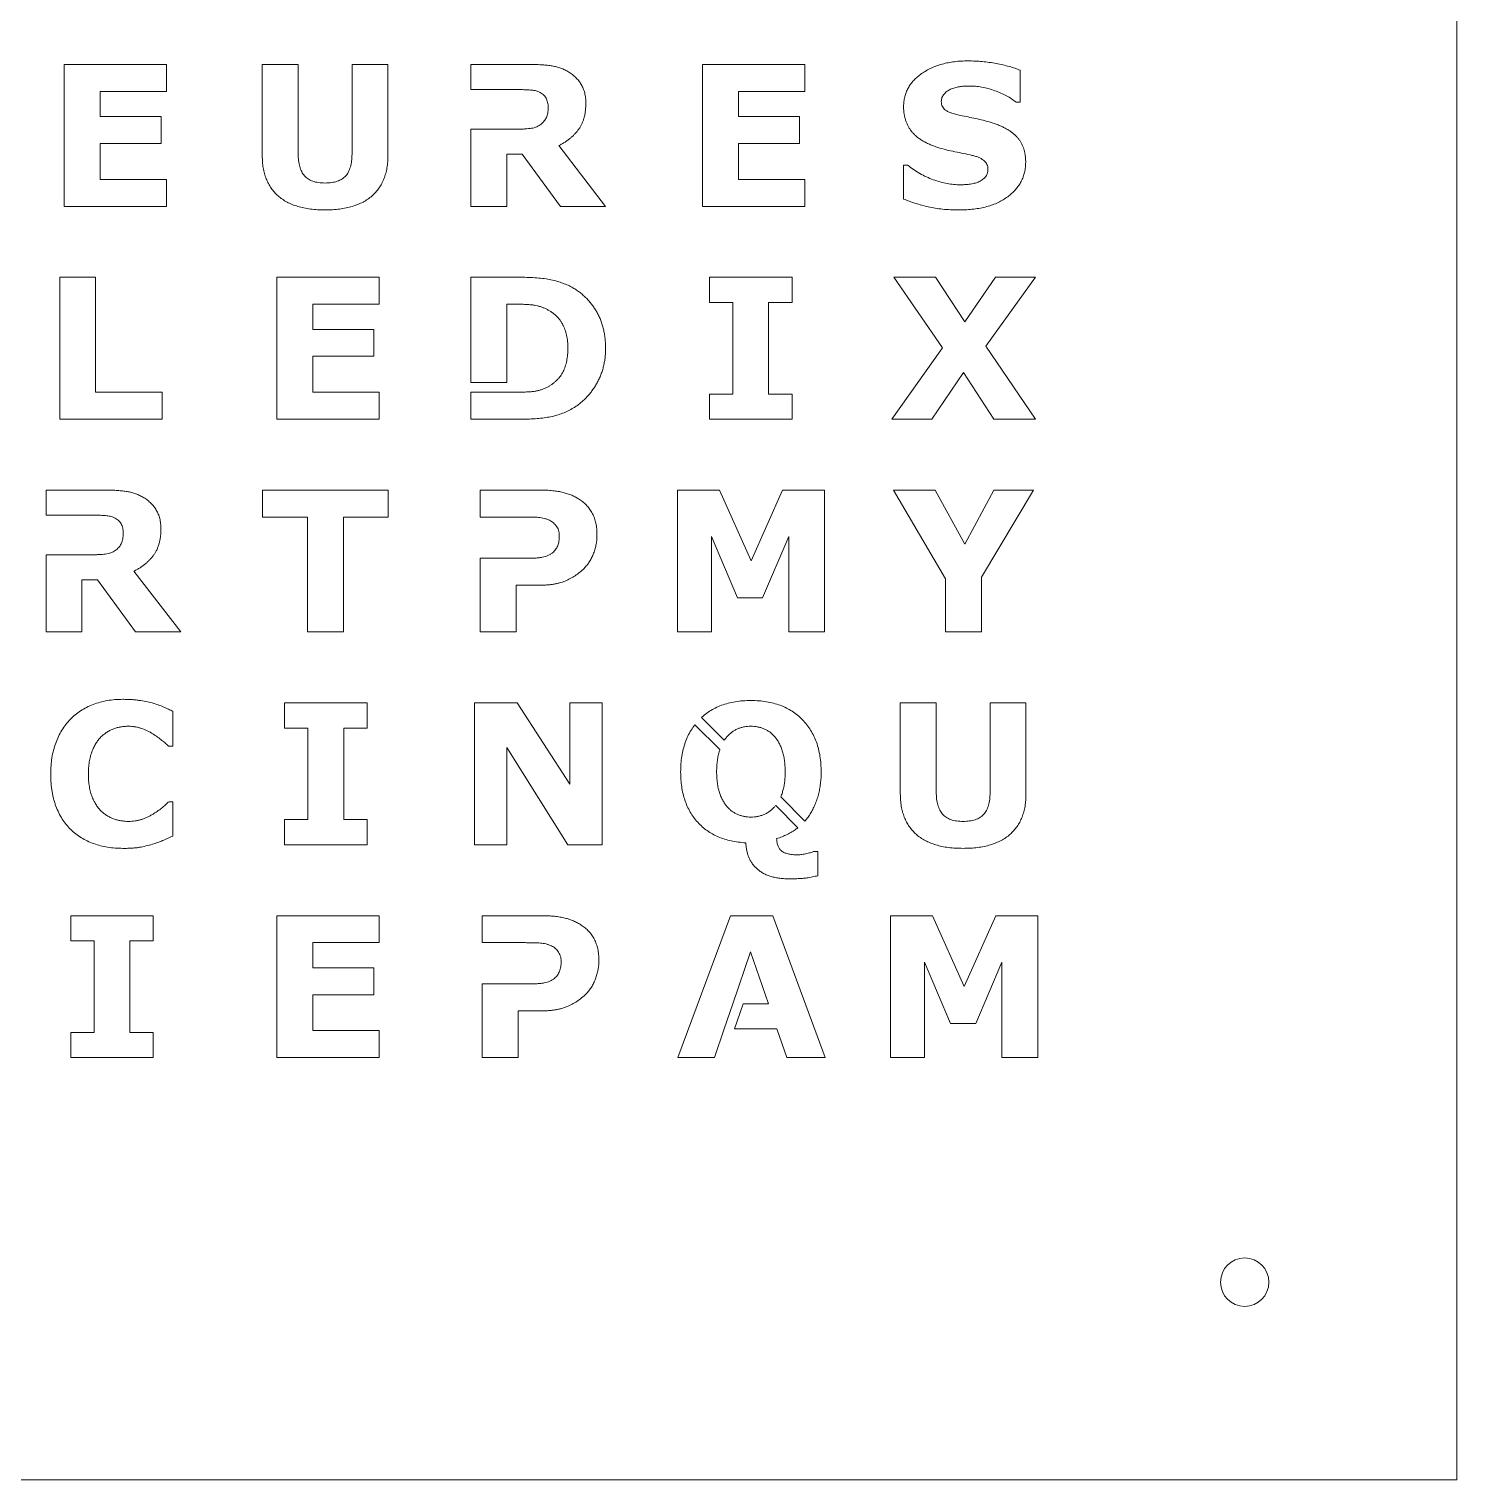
# Model space of a CAD drawing. Header units: millimetres. Extents: x -483 to 483, y -450 to 450.
# Drawn here: x 40.1 to 483, y -450 to 0 of the extents above; entities that cross this region are included whole.
import ezdxf

# ---------------------------------------------------------------- set-up
doc = ezdxf.new("R2010")
doc.units = ezdxf.units.MM

msp = doc.modelspace()

# ---------------------------------------------------------------- linework, layer by layer
at = {"color": 7, "linetype": 'Continuous', "lineweight": 15}
for p, q in [((483, -450), (483, 450)), ((50.96, -11), (82.71, -11)), ((50.96, -55), (50.96, -11)), ((82.71, -11), (82.71, -19.35)), ((112.41, -11), (123.55, -11)), ((112.41, -39.22), (112.41, -11)), ((123.55, -11), (123.55, -38.63)), ((140.25, -11), (151.39, -11)), ((140.25, -38.63), (140.25, -11)), ((151.39, -11), (151.39, -39.2)), ((177.14, -11), (195.77, -11)), ((177.14, -18.8), (177.14, -11)), ((248.96, -11), (280.71, -11)), ((248.96, -55), (248.96, -11)), ((280.71, -11), (280.71, -19.35)), ((347.54, -12.78), (347.54, -22.7)), ((62.1, -19.35), (62.1, -27.15)), ((82.71, -19.35), (62.1, -19.35)), ((192.21, -18.8), (177.14, -18.8)), ((260.1, -19.35), (260.1, -27.15)), ((280.71, -19.35), (260.1, -19.35)), ((347.54, -22.7), (346.3, -22.7)), ((62.1, -27.15), (81.04, -27.15)), ((81.04, -27.15), (81.04, -35.51)), ((177.14, -31.05), (191.61, -31.05)), ((177.14, -55), (177.14, -31.05)), ((260.1, -27.15), (279.04, -27.15)), ((279.04, -27.15), (279.04, -35.51)), ((62.1, -35.51), (62.1, -46.65)), ((81.04, -35.51), (62.1, -35.51)), ((260.1, -35.51), (260.1, -46.65)), ((279.04, -35.51), (260.1, -35.51)), ((188.28, -38.85), (188.28, -55)), ((193.06, -38.85), (188.28, -38.85)), ((204.87, -55), (193.06, -38.85)), ((204.43, -36.13), (218.91, -55)), ((311.34, -42.19), (312.59, -42.19)), ((311.34, -52.72), (311.34, -42.19)), ((62.1, -46.65), (82.71, -46.65)), ((82.71, -46.65), (82.71, -55)), ((260.1, -46.65), (280.71, -46.65)), ((280.71, -46.65), (280.71, -55)), ((82.71, -55), (50.96, -55)), ((188.28, -55), (177.14, -55)), ((218.91, -55), (204.87, -55)), ((280.71, -55), (248.96, -55)), ((49.57, -77), (60.71, -77)), ((49.57, -121), (49.57, -77)), ((60.71, -77), (60.71, -112.65)), ((116.96, -77), (148.71, -77)), ((116.96, -121), (116.96, -77)), ((148.71, -77), (148.71, -85.35)), ((177.14, -77), (193.17, -77)), ((177.14, -109.65), (177.14, -77)), ((251.11, -77), (276.73, -77)), ((251.11, -84.8), (251.11, -77)), ((276.73, -77), (276.73, -84.8)), ((308.28, -77), (321.21, -77)), ((323.41, -98.83), (308.28, -77)), ((321.21, -77), (330.34, -90.78)), ((330.34, -90.78), (339.87, -77)), ((352.28, -77), (336.85, -98.37)), ((339.87, -77), (352.28, -77)), ((128.1, -85.35), (128.1, -93.15)), ((148.71, -85.35), (128.1, -85.35)), ((188.28, -85.35), (188.28, -109.65)), ((191.21, -85.35), (188.28, -85.35)), ((258.35, -84.8), (251.11, -84.8)), ((258.35, -113.2), (258.35, -84.8)), ((269.49, -84.8), (269.49, -113.2)), ((276.73, -84.8), (269.49, -84.8)), ((128.1, -93.15), (147.04, -93.15)), ((147.04, -93.15), (147.04, -101.51)), ((307.72, -121), (323.41, -98.83)), ((336.85, -98.37), (352.28, -121)), ((128.1, -101.51), (128.1, -112.65)), ((147.04, -101.51), (128.1, -101.51)), ((329.88, -106.48), (320.1, -121)), ((339.31, -121), (329.88, -106.48)), ((188.28, -109.65), (177.14, -109.65)), ((60.71, -112.65), (81.32, -112.65)), ((81.32, -112.65), (81.32, -121)), ((128.1, -112.65), (148.71, -112.65)), ((148.71, -112.65), (148.71, -121)), ((177.14, -112.65), (191.21, -112.65)), ((177.14, -121), (177.14, -112.65)), ((251.11, -113.2), (258.35, -113.2)), ((251.11, -121), (251.11, -113.2)), ((269.49, -113.2), (276.73, -113.2)), ((276.73, -113.2), (276.73, -121)), ((81.32, -121), (49.57, -121)), ((148.71, -121), (116.96, -121)), ((192.72, -121), (177.14, -121)), ((276.73, -121), (251.11, -121)), ((320.1, -121), (307.72, -121)), ((352.28, -121), (339.31, -121)), ((45.33, -143), (63.96, -143)), ((45.33, -150.8), (45.33, -143)), ((112.51, -143), (151.49, -143)), ((112.51, -151.35), (112.51, -143)), ((151.49, -143), (151.49, -151.35)), ((180.04, -143), (198.65, -143)), ((180.04, -151.35), (180.04, -143)), ((241.18, -143), (254.23, -143)), ((241.18, -187), (241.18, -143)), ((254.23, -143), (264.04, -164.91)), ((264.04, -164.91), (273.83, -143)), ((273.83, -143), (286.85, -143)), ((286.85, -143), (286.85, -187)), ((308.22, -143), (321.14, -143)), ((324.37, -170.51), (308.22, -143)), ((321.14, -143), (330.3, -159.75)), ((330.3, -159.75), (339.32, -143)), ((351.66, -143), (335.51, -169.98)), ((339.32, -143), (351.66, -143)), ((60.4, -150.8), (45.33, -150.8)), ((126.43, -151.35), (112.51, -151.35)), ((126.43, -187), (126.43, -151.35)), ((137.57, -151.35), (137.57, -187)), ((151.49, -151.35), (137.57, -151.35)), ((193.14, -151.35), (180.04, -151.35)), ((251.76, -157.44), (251.76, -187)), ((259.86, -176.42), (251.76, -157.44)), ((275.71, -157.44), (267.62, -176.42)), ((275.71, -187), (275.71, -157.44)), ((45.33, -163.05), (59.8, -163.05)), ((45.33, -187), (45.33, -163.05)), ((180.04, -164.16), (194.46, -164.16)), ((180.04, -187), (180.04, -164.16)), ((56.47, -170.85), (56.47, -187)), ((61.26, -170.85), (56.47, -170.85)), ((73.07, -187), (61.26, -170.85)), ((72.62, -168.13), (87.1, -187)), ((324.37, -187), (324.37, -170.51)), ((335.51, -169.98), (335.51, -187)), ((191.17, -172.52), (191.17, -187)), ((198.27, -172.52), (191.17, -172.52)), ((267.62, -176.42), (259.86, -176.42)), ((56.47, -187), (45.33, -187)), ((87.1, -187), (73.07, -187)), ((137.57, -187), (126.43, -187)), ((191.17, -187), (180.04, -187)), ((251.76, -187), (241.18, -187)), ((286.85, -187), (275.71, -187)), ((335.51, -187), (324.37, -187)), ((119.3, -209), (144.92, -209)), ((119.3, -216.8), (119.3, -209)), ((144.92, -209), (144.92, -216.8)), ((178.25, -209), (191.49, -209)), ((178.25, -253), (178.25, -209)), ((191.49, -209), (207.77, -234.2)), ((207.77, -209), (217.8, -209)), ((207.77, -234.2), (207.77, -209)), ((217.8, -209), (217.8, -253)), ((310.33, -209), (321.47, -209)), ((310.33, -237.22), (310.33, -209)), ((321.47, -209), (321.47, -236.63)), ((338.18, -209), (349.31, -209)), ((338.18, -236.63), (338.18, -209)), ((349.31, -209), (349.31, -237.2)), ((84.66, -211.58), (84.66, -222.37)), ((246.63, -215.75), (254.37, -223.49)), ((255.72, -220.6), (248.66, -213.54)), ((126.54, -216.8), (119.3, -216.8)), ((126.54, -245.2), (126.54, -216.8)), ((137.68, -216.8), (137.68, -245.2)), ((144.92, -216.8), (137.68, -216.8)), ((84.66, -222.37), (83.36, -222.37)), ((188.28, -222.8), (188.28, -253)), ((207.23, -253), (188.28, -222.8)), ((280.75, -245.63), (273.25, -238.13)), ((83.48, -239.63), (84.66, -239.63)), ((84.66, -239.63), (84.66, -250.28)), ((271.67, -240.79), (278.58, -247.7)), ((119.3, -245.2), (126.54, -245.2)), ((119.3, -253), (119.3, -245.2)), ((137.68, -245.2), (144.92, -245.2)), ((144.92, -245.2), (144.92, -253)), ((144.92, -253), (119.3, -253)), ((188.28, -253), (178.25, -253)), ((217.8, -253), (207.23, -253)), ((283.61, -255.04), (284.71, -255.04)), ((284.71, -255.04), (284.71, -262.6)), ((52.98, -275), (78.6, -275)), ((52.98, -282.8), (52.98, -275)), ((78.6, -275), (78.6, -282.8)), ((116.96, -275), (148.71, -275)), ((116.96, -319), (116.96, -275)), ((148.71, -275), (148.71, -283.35)), ((180.61, -275), (199.23, -275)), ((180.61, -283.35), (180.61, -275)), ((241.36, -319), (257.65, -275)), ((257.65, -275), (270.74, -275)), ((270.74, -275), (287.03, -319)), ((307.27, -275), (320.31, -275)), ((307.27, -319), (307.27, -275)), ((320.31, -275), (330.13, -296.91)), ((330.13, -296.91), (339.92, -275)), ((339.92, -275), (352.94, -275)), ((352.94, -275), (352.94, -319)), ((60.22, -282.8), (52.98, -282.8)), ((60.22, -311.2), (60.22, -282.8)), ((71.36, -282.8), (71.36, -311.2)), ((78.6, -282.8), (71.36, -282.8)), ((128.1, -283.35), (128.1, -291.15)), ((148.71, -283.35), (128.1, -283.35)), ((193.72, -283.35), (180.61, -283.35)), ((263.9, -286.23), (258.36, -302.29)), ((269.43, -302.29), (263.9, -286.23)), ((128.1, -291.15), (147.04, -291.15)), ((147.04, -291.15), (147.04, -299.51)), ((317.85, -289.44), (317.85, -319)), ((325.94, -308.42), (317.85, -289.44)), ((341.8, -289.44), (333.71, -308.42)), ((341.8, -319), (341.8, -289.44)), ((180.61, -296.16), (195.03, -296.16)), ((180.61, -319), (180.61, -296.16)), ((128.1, -299.51), (128.1, -310.65)), ((147.04, -299.51), (128.1, -299.51)), ((191.75, -304.52), (191.75, -319)), ((198.84, -304.52), (191.75, -304.52)), ((258.36, -302.29), (255.72, -310.09)), ((258.89, -310.09), (261.53, -302.29)), ((261.53, -302.29), (269.43, -302.29)), ((255.72, -310.09), (252.64, -319)), ((272.07, -310.09), (258.89, -310.09)), ((275.15, -319), (272.07, -310.09)), ((333.71, -308.42), (325.94, -308.42)), ((52.98, -311.2), (60.22, -311.2)), ((52.98, -319), (52.98, -311.2)), ((71.36, -311.2), (78.6, -311.2)), ((78.6, -311.2), (78.6, -319)), ((128.1, -310.65), (148.71, -310.65)), ((148.71, -310.65), (148.71, -319)), ((78.6, -319), (52.98, -319)), ((148.71, -319), (116.96, -319)), ((191.75, -319), (180.61, -319)), ((252.64, -319), (241.36, -319)), ((287.03, -319), (275.15, -319)), ((317.85, -319), (307.27, -319)), ((352.94, -319), (341.8, -319)), ((-483, -450), (483, -450))]:
    msp.add_line(p, q, dxfattribs=at)
msp.add_circle((417.15, -388.65), 7.5, dxfattribs=at)
for points, knots in [([(195.77, -11), (196.38, -11), (197.57, -11.01), (199.28, -11.1), (200.85, -11.24), (202.32, -11.42), (203.7, -11.71), (205.01, -12.12), (206.29, -12.67), (207.09, -13.13), (207.49, -13.36)], [0, 0, 0, 0, 0.1522193, 0.2931192, 0.4235738, 0.5437945, 0.6582721, 0.7711264, 0.8852884, 1, 1, 1, 1]), ([(207.49, -13.36), (207.88, -13.61), (208.65, -14.12), (209.68, -15.04), (210.6, -16.05), (211.38, -17.18), (212.01, -18.45), (212.47, -19.86), (212.74, -21.42), (212.77, -22.51), (212.78, -23.08)], [0, 0, 0, 0, 0.120068, 0.237861, 0.354535, 0.471903, 0.592473, 0.718465, 0.853774, 1, 1, 1, 1]), ([(311.34, -23.99), (311.36, -23.48), (311.39, -22.48), (311.66, -21.02), (312.11, -19.63), (312.72, -18.31), (313.52, -17.07), (314.48, -15.89), (315.64, -14.81), (316.95, -13.8), (318.39, -12.88), (319.95, -12.07), (321.61, -11.4), (323.36, -10.84), (325.22, -10.42), (327.17, -10.1), (329.23, -9.92), (330.63, -9.9), (331.35, -9.89)], [0, 0, 0, 0, 0.0559369, 0.1100829, 0.1630653, 0.2158889, 0.2697104, 0.325035, 0.3828176, 0.4437768, 0.5068987, 0.5708405, 0.6363835, 0.7036995, 0.7731363, 0.8455363, 0.9211459, 1, 1, 1, 1]), ([(331.35, -9.89), (332.08, -9.9), (333.55, -9.92), (335.74, -10.08), (337.92, -10.32), (340.06, -10.7), (342.13, -11.12), (344.07, -11.61), (345.87, -12.15), (347, -12.57), (347.54, -12.78)], [0, 0, 0, 0, 0.133176, 0.266126, 0.398568, 0.530934, 0.659943, 0.780938, 0.894299, 1, 1, 1, 1]), ([(331.57, -17.68), (331.08, -17.69), (330.12, -17.71), (328.68, -17.88), (327.25, -18.16), (326.36, -18.52), (325.91, -18.7)], [0, 0, 0, 0, 0.249781, 0.501028, 0.750251, 1, 1, 1, 1]), ([(346.3, -22.7), (345.83, -22.34), (344.86, -21.63), (343.26, -20.7), (341.51, -19.85), (339.63, -19.1), (337.67, -18.46), (335.65, -18.01), (333.61, -17.73), (332.25, -17.7), (331.57, -17.68)], [0, 0, 0, 0, 0.111533, 0.227614, 0.350565, 0.479619, 0.611248, 0.741436, 0.870674, 1, 1, 1, 1]), ([(198.2, -19.5), (198.01, -19.43), (197.63, -19.27), (197, -19.1), (196.33, -18.98), (195.34, -18.88), (193.96, -18.81), (192.82, -18.8), (192.21, -18.8)], [0, 0, 0, 0, 0.101056, 0.206675, 0.318736, 0.436854, 0.699277, 1, 1, 1, 1]), ([(201.09, -24.36), (201.08, -24.08), (201.06, -23.55), (200.94, -22.78), (200.74, -22.07), (200.45, -21.42), (200.06, -20.83), (199.55, -20.31), (198.93, -19.85), (198.45, -19.62), (198.2, -19.5)], [0, 0, 0, 0, 0.137336, 0.265973, 0.386143, 0.503113, 0.617626, 0.736057, 0.863105, 1, 1, 1, 1]), ([(325.91, -18.7), (325.72, -18.79), (325.34, -18.97), (324.81, -19.31), (324.31, -19.71), (323.87, -20.18), (323.5, -20.69), (323.23, -21.25), (323.07, -21.85), (323.05, -22.26), (323.04, -22.47)], [0, 0, 0, 0, 0.1256157, 0.2511475, 0.3767991, 0.5055816, 0.6311494, 0.7544463, 0.8747318, 1, 1, 1, 1]), ([(323.04, -22.47), (323.05, -22.75), (323.08, -23.29), (323.35, -24.04), (323.78, -24.69), (324.29, -25.13), (324.78, -25.44), (325.24, -25.66), (325.77, -25.87), (326.38, -26.09), (327.05, -26.31), (327.8, -26.52), (328.63, -26.72), (329.21, -26.84), (329.51, -26.91)], [0, 0, 0, 0, 0.097818, 0.186921, 0.276025, 0.367931, 0.419388, 0.478308, 0.54512, 0.619496, 0.702507, 0.792994, 0.892054, 1, 1, 1, 1]), ([(198.91, -29.52), (199.09, -29.36), (199.44, -29.05), (199.9, -28.54), (200.27, -28), (200.58, -27.43), (200.81, -26.79), (200.97, -26.06), (201.06, -25.24), (201.08, -24.66), (201.09, -24.36)], [0, 0, 0, 0, 0.123765, 0.240191, 0.352963, 0.461279, 0.575693, 0.701499, 0.842951, 1, 1, 1, 1]), ([(212.78, -23.08), (212.78, -23.48), (212.76, -24.25), (212.65, -25.39), (212.49, -26.47), (212.26, -27.49), (211.95, -28.46), (211.58, -29.38), (211.13, -30.23), (210.63, -31.03), (210.04, -31.78), (209.42, -32.51), (208.73, -33.19), (207.98, -33.85), (207.18, -34.48), (206.32, -35.07), (205.4, -35.63), (204.75, -35.96), (204.43, -36.13)], [0, 0, 0, 0, 0.07242, 0.141403, 0.207687, 0.271134, 0.332631, 0.392584, 0.450959, 0.507978, 0.565259, 0.623317, 0.68235, 0.742247, 0.803976, 0.867437, 0.932863, 1, 1, 1, 1]), ([(321.98, -36.72), (321.52, -36.57), (320.63, -36.27), (319.36, -35.76), (318.19, -35.2), (317.11, -34.6), (316.14, -33.95), (315.27, -33.27), (314.49, -32.55), (313.81, -31.79), (313.23, -30.97), (312.72, -30.12), (312.29, -29.21), (311.95, -28.26), (311.67, -27.26), (311.49, -26.21), (311.36, -25.12), (311.35, -24.37), (311.34, -23.99)], [0, 0, 0, 0, 0.08044, 0.156585, 0.228391, 0.296587, 0.361095, 0.422419, 0.481265, 0.537444, 0.592869, 0.647934, 0.703088, 0.759686, 0.816812, 0.875805, 0.936626, 1, 1, 1, 1]), ([(329.51, -26.91), (330.32, -27.07), (331.9, -27.4), (334.28, -27.89), (336.7, -28.44), (338.31, -28.95), (339.16, -29.21)], [0, 0, 0, 0, 0.248937, 0.488249, 0.733568, 1, 1, 1, 1]), ([(191.61, -31.05), (192.02, -31.05), (192.82, -31.04), (193.96, -30.99), (195, -30.91), (195.94, -30.8), (196.79, -30.62), (197.58, -30.35), (198.28, -29.98), (198.7, -29.67), (198.91, -29.52)], [0, 0, 0, 0, 0.1635751, 0.3147085, 0.4500653, 0.5734918, 0.6870077, 0.7948015, 0.8981467, 1, 1, 1, 1]), ([(339.16, -29.21), (339.57, -29.35), (340.39, -29.63), (341.55, -30.11), (342.63, -30.63), (343.63, -31.17), (344.54, -31.76), (345.37, -32.39), (346.11, -33.06), (346.77, -33.77), (347.35, -34.52), (347.85, -35.33), (348.27, -36.19), (348.63, -37.1), (348.88, -38.07), (349.07, -39.1), (349.2, -40.17), (349.21, -40.91), (349.22, -41.28)], [0, 0, 0, 0, 0.077337, 0.151283, 0.220926, 0.287867, 0.351302, 0.412155, 0.470706, 0.527061, 0.582404, 0.637654, 0.694047, 0.750931, 0.809631, 0.870407, 0.934113, 1, 1, 1, 1]), ([(131.88, -56.11), (131.1, -56.1), (129.6, -56.07), (127.41, -55.87), (125.36, -55.54), (123.46, -55.06), (121.71, -54.45), (120.09, -53.7), (118.63, -52.81), (117.32, -51.78), (116.15, -50.63), (115.14, -49.35), (114.3, -47.95), (113.61, -46.43), (113.07, -44.79), (112.67, -43.04), (112.45, -41.17), (112.42, -39.88), (112.41, -39.22)], [0, 0, 0, 0, 0.079331, 0.153908, 0.224099, 0.290335, 0.353409, 0.413504, 0.471403, 0.52769, 0.583133, 0.638123, 0.693484, 0.749756, 0.808047, 0.868703, 0.932487, 1, 1, 1, 1]), ([(123.55, -38.63), (123.55, -39), (123.57, -39.72), (123.65, -40.77), (123.81, -41.74), (124.01, -42.64), (124.29, -43.47), (124.63, -44.22), (125.02, -44.91), (125.49, -45.51), (126.02, -46.05), (126.64, -46.5), (127.32, -46.9), (128.09, -47.21), (128.93, -47.47), (129.85, -47.64), (130.84, -47.74), (131.53, -47.75), (131.88, -47.76)], [0, 0, 0, 0, 0.078088, 0.151514, 0.220684, 0.284579, 0.345705, 0.403285, 0.458194, 0.511248, 0.56385, 0.617023, 0.671932, 0.729344, 0.790494, 0.855671, 0.925568, 1, 1, 1, 1]), ([(131.88, -47.76), (132.23, -47.75), (132.91, -47.74), (133.89, -47.63), (134.8, -47.47), (135.64, -47.24), (136.4, -46.93), (137.1, -46.56), (137.71, -46.11), (138.26, -45.6), (138.73, -45.01), (139.14, -44.33), (139.49, -43.58), (139.77, -42.74), (139.99, -41.83), (140.15, -40.84), (140.23, -39.76), (140.25, -39.02), (140.25, -38.63)], [0, 0, 0, 0, 0.073561, 0.142003, 0.206241, 0.266835, 0.323814, 0.378466, 0.43109, 0.482676, 0.534963, 0.589776, 0.647406, 0.708316, 0.774042, 0.844168, 0.919151, 1, 1, 1, 1]), ([(151.39, -39.2), (151.38, -39.86), (151.35, -41.15), (151.12, -43.03), (150.73, -44.78), (150.19, -46.42), (149.49, -47.94), (148.65, -49.35), (147.63, -50.63), (146.47, -51.78), (145.15, -52.81), (143.68, -53.7), (142.07, -54.44), (140.32, -55.07), (138.41, -55.54), (136.36, -55.87), (134.17, -56.07), (132.66, -56.1), (131.88, -56.11)], [0, 0, 0, 0, 0.067398, 0.131366, 0.192206, 0.250398, 0.306965, 0.362232, 0.417311, 0.47266, 0.52885, 0.586903, 0.646896, 0.709583, 0.775992, 0.846355, 0.920804, 1, 1, 1, 1]), ([(332.61, -39.18), (331.74, -38.98), (329.97, -38.58), (327.26, -38.08), (324.56, -37.51), (322.83, -36.98), (321.98, -36.72)], [0, 0, 0, 0, 0.244025, 0.500664, 0.7561, 1, 1, 1, 1]), ([(337.52, -43.35), (337.5, -43.11), (337.48, -42.64), (337.22, -41.96), (336.82, -41.34), (336.26, -40.78), (335.56, -40.28), (334.7, -39.84), (333.71, -39.46), (332.99, -39.28), (332.61, -39.18)], [0, 0, 0, 0, 0.103197, 0.202916, 0.307018, 0.419364, 0.542977, 0.678385, 0.831251, 1, 1, 1, 1]), ([(312.59, -42.19), (313.2, -42.67), (314.39, -43.61), (316.34, -44.83), (318.39, -45.89), (320.52, -46.76), (322.68, -47.45), (324.82, -47.93), (326.92, -48.26), (328.31, -48.3), (328.99, -48.32)], [0, 0, 0, 0, 0.128828, 0.256899, 0.38588, 0.515645, 0.643731, 0.766367, 0.885201, 1, 1, 1, 1]), ([(349.22, -41.28), (349.2, -41.82), (349.17, -42.88), (348.9, -44.42), (348.46, -45.88), (347.86, -47.28), (347.07, -48.59), (346.1, -49.81), (344.97, -50.97), (343.66, -52.03), (342.22, -53), (340.64, -53.83), (338.93, -54.54), (337.11, -55.12), (335.15, -55.56), (333.07, -55.88), (330.88, -56.09), (329.37, -56.1), (328.6, -56.11)], [0, 0, 0, 0, 0.05671, 0.111359, 0.164718, 0.217491, 0.271035, 0.325533, 0.382027, 0.441403, 0.502527, 0.56524, 0.629872, 0.697052, 0.767371, 0.841096, 0.918552, 1, 1, 1, 1]), ([(334.51, -47.46), (334.72, -47.36), (335.13, -47.17), (335.7, -46.81), (336.22, -46.42), (336.68, -46), (337.07, -45.48), (337.34, -44.86), (337.49, -44.14), (337.51, -43.62), (337.52, -43.35)], [0, 0, 0, 0, 0.128093, 0.251731, 0.367576, 0.48127, 0.59616, 0.716528, 0.850118, 1, 1, 1, 1]), ([(328.99, -48.32), (329.18, -48.32), (329.58, -48.32), (330.23, -48.26), (330.95, -48.22), (331.73, -48.13), (332.52, -48.03), (333.25, -47.86), (333.92, -47.7), (334.32, -47.54), (334.51, -47.46)], [0, 0, 0, 0, 0.1008, 0.215806, 0.344841, 0.489877, 0.635484, 0.770207, 0.890565, 1, 1, 1, 1]), ([(328.6, -56.11), (327.71, -56.1), (325.99, -56.08), (323.5, -55.89), (321.18, -55.61), (319.03, -55.18), (317, -54.66), (315.05, -54.09), (313.17, -53.44), (311.95, -52.96), (311.34, -52.72)], [0, 0, 0, 0, 0.150402, 0.291315, 0.423086, 0.545763, 0.662916, 0.777664, 0.889858, 1, 1, 1, 1]), ([(193.17, -77), (194.04, -77.01), (195.72, -77.02), (198.14, -77.2), (200.38, -77.47), (202.44, -77.88), (204.34, -78.36), (206.07, -78.96), (207.66, -79.62), (208.62, -80.18), (209.08, -80.45)], [0, 0, 0, 0, 0.158399, 0.305532, 0.442248, 0.569175, 0.687613, 0.798128, 0.90217, 1, 1, 1, 1]), ([(209.08, -80.45), (209.46, -80.69), (210.2, -81.16), (211.26, -81.94), (212.24, -82.81), (213.18, -83.71), (214.05, -84.68), (214.86, -85.71), (215.61, -86.8), (216.29, -87.94), (216.92, -89.15), (217.44, -90.41), (217.9, -91.72), (218.27, -93.09), (218.56, -94.5), (218.76, -95.97), (218.88, -97.49), (218.9, -98.52), (218.91, -99.04)], [0, 0, 0, 0, 0.0602527, 0.1198128, 0.178889, 0.2378224, 0.2968299, 0.3561696, 0.4160952, 0.4768533, 0.5381481, 0.6002783, 0.6629809, 0.7272729, 0.79257, 0.8595418, 0.9288802, 1, 1, 1, 1]), ([(200.47, -86.82), (200.17, -86.68), (199.58, -86.41), (198.67, -86.09), (197.75, -85.84), (196.78, -85.65), (195.7, -85.51), (194.41, -85.42), (192.89, -85.36), (191.79, -85.36), (191.21, -85.35)], [0, 0, 0, 0, 0.103371, 0.204888, 0.305955, 0.405334, 0.517582, 0.65315, 0.814219, 1, 1, 1, 1]), ([(207.21, -98.97), (207.21, -98.62), (207.2, -97.93), (207.12, -96.91), (207, -95.93), (206.82, -94.98), (206.59, -94.08), (206.31, -93.22), (205.99, -92.39), (205.6, -91.61), (205.17, -90.86), (204.67, -90.16), (204.12, -89.49), (203.51, -88.87), (202.83, -88.29), (202.1, -87.75), (201.31, -87.25), (200.75, -86.96), (200.47, -86.82)], [0, 0, 0, 0, 0.072003, 0.141239, 0.207834, 0.272639, 0.336034, 0.397421, 0.457024, 0.516132, 0.574825, 0.632782, 0.691026, 0.750274, 0.81011, 0.87171, 0.935064, 1, 1, 1, 1]), ([(201.07, -110.95), (201.33, -110.8), (201.83, -110.5), (202.55, -110), (203.21, -109.47), (203.83, -108.9), (204.38, -108.29), (204.89, -107.65), (205.33, -106.96), (205.88, -106), (206.43, -104.67), (206.88, -102.92), (207.16, -101), (207.19, -99.67), (207.21, -98.97)], [0, 0, 0, 0, 0.062936, 0.124119, 0.183824, 0.242347, 0.300456, 0.358058, 0.415153, 0.472755, 0.591657, 0.717825, 0.853421, 1, 1, 1, 1]), ([(218.91, -99.04), (218.9, -99.55), (218.88, -100.55), (218.75, -102.03), (218.52, -103.47), (218.22, -104.87), (217.82, -106.22), (217.34, -107.55), (216.76, -108.82), (216.1, -110.06), (215.38, -111.23), (214.6, -112.34), (213.78, -113.39), (212.91, -114.36), (211.99, -115.25), (211.04, -116.09), (210.02, -116.84), (209.31, -117.29), (208.96, -117.51)], [0, 0, 0, 0, 0.069098, 0.136842, 0.203147, 0.268162, 0.332722, 0.396514, 0.460478, 0.52441, 0.587863, 0.649423, 0.709931, 0.769237, 0.827623, 0.885317, 0.942638, 1, 1, 1, 1]), ([(191.21, -112.65), (191.54, -112.64), (192.19, -112.64), (193.12, -112.62), (193.98, -112.6), (194.78, -112.55), (195.5, -112.52), (196.16, -112.44), (196.74, -112.38), (197.44, -112.26), (198.25, -112.08), (199.21, -111.78), (200.15, -111.4), (200.76, -111.1), (201.07, -110.95)], [0, 0, 0, 0, 0.0989, 0.190934, 0.27611, 0.355344, 0.426851, 0.491715, 0.550596, 0.602058, 0.699906, 0.798097, 0.898065, 1, 1, 1, 1]), ([(208.96, -117.51), (208.42, -117.82), (207.32, -118.45), (205.57, -119.19), (203.75, -119.81), (201.83, -120.27), (199.79, -120.59), (197.59, -120.84), (195.22, -120.97), (193.57, -120.99), (192.72, -121)], [0, 0, 0, 0, 0.112037, 0.224646, 0.338164, 0.45421, 0.575811, 0.706961, 0.848413, 1, 1, 1, 1]), ([(63.96, -143), (64.58, -143), (65.76, -143.01), (67.47, -143.1), (69.05, -143.24), (70.51, -143.42), (71.89, -143.71), (73.21, -144.12), (74.48, -144.67), (75.28, -145.13), (75.69, -145.36)], [0, 0, 0, 0, 0.152219, 0.293119, 0.423574, 0.543794, 0.658272, 0.771126, 0.885288, 1, 1, 1, 1]), ([(198.65, -143), (199.32, -143.01), (200.61, -143.02), (202.46, -143.16), (204.15, -143.38), (205.68, -143.69), (207.09, -144.11), (208.41, -144.59), (209.64, -145.19), (210.41, -145.65), (210.79, -145.88)], [0, 0, 0, 0, 0.158883, 0.305077, 0.439673, 0.561857, 0.676528, 0.787273, 0.894917, 1, 1, 1, 1]), ([(75.69, -145.36), (76.08, -145.61), (76.85, -146.12), (77.88, -147.04), (78.79, -148.05), (79.58, -149.18), (80.21, -150.45), (80.66, -151.86), (80.93, -153.42), (80.96, -154.51), (80.98, -155.08)], [0, 0, 0, 0, 0.120068, 0.237861, 0.354535, 0.471903, 0.592473, 0.718465, 0.853774, 1, 1, 1, 1]), ([(210.79, -145.88), (211.21, -146.18), (212.05, -146.76), (213.14, -147.83), (214.1, -149), (214.87, -150.31), (215.49, -151.75), (215.93, -153.32), (216.19, -155.03), (216.22, -156.21), (216.24, -156.82)], [0, 0, 0, 0, 0.121199, 0.239652, 0.356835, 0.475007, 0.595791, 0.722519, 0.856853, 1, 1, 1, 1]), ([(66.4, -151.5), (66.21, -151.43), (65.82, -151.27), (65.2, -151.1), (64.53, -150.98), (63.53, -150.88), (62.15, -150.81), (61.01, -150.8), (60.4, -150.8)], [0, 0, 0, 0, 0.1010558, 0.2066748, 0.3187362, 0.4368544, 0.6992771, 1, 1, 1, 1]), ([(69.28, -156.36), (69.27, -156.08), (69.26, -155.55), (69.13, -154.78), (68.93, -154.07), (68.65, -153.42), (68.26, -152.83), (67.75, -152.31), (67.13, -151.85), (66.65, -151.62), (66.4, -151.5)], [0, 0, 0, 0, 0.137336, 0.265973, 0.386143, 0.503113, 0.617626, 0.736057, 0.863105, 1, 1, 1, 1]), ([(201.17, -152.19), (200.88, -152.08), (200.3, -151.87), (199.42, -151.65), (198.55, -151.49), (197.66, -151.43), (196.71, -151.4), (195.65, -151.37), (194.44, -151.36), (193.59, -151.36), (193.14, -151.35)], [0, 0, 0, 0, 0.115436, 0.227077, 0.335843, 0.442164, 0.555713, 0.686349, 0.834076, 1, 1, 1, 1]), ([(204.54, -157.12), (204.53, -156.83), (204.51, -156.26), (204.32, -155.44), (203.99, -154.68), (203.54, -154), (203.02, -153.41), (202.45, -152.9), (201.84, -152.48), (201.4, -152.28), (201.17, -152.19)], [0, 0, 0, 0, 0.137481, 0.269881, 0.39702, 0.525981, 0.651384, 0.770858, 0.886492, 1, 1, 1, 1]), ([(67.11, -161.52), (67.29, -161.36), (67.64, -161.05), (68.1, -160.54), (68.47, -160), (68.78, -159.43), (69, -158.79), (69.17, -158.06), (69.26, -157.24), (69.27, -156.66), (69.28, -156.36)], [0, 0, 0, 0, 0.123765, 0.240191, 0.352963, 0.461279, 0.575693, 0.701499, 0.842951, 1, 1, 1, 1]), ([(80.98, -155.08), (80.97, -155.48), (80.96, -156.25), (80.85, -157.39), (80.69, -158.47), (80.45, -159.49), (80.15, -160.46), (79.78, -161.38), (79.33, -162.23), (78.82, -163.03), (78.24, -163.78), (77.62, -164.51), (76.92, -165.19), (76.18, -165.85), (75.38, -166.48), (74.52, -167.07), (73.59, -167.63), (72.95, -167.96), (72.62, -168.13)], [0, 0, 0, 0, 0.07242, 0.141403, 0.207687, 0.271134, 0.332631, 0.392584, 0.450959, 0.507978, 0.565259, 0.623317, 0.68235, 0.742247, 0.803976, 0.867437, 0.932863, 1, 1, 1, 1]), ([(202.45, -162.44), (202.63, -162.28), (202.97, -161.97), (203.41, -161.44), (203.78, -160.87), (204.06, -160.24), (204.28, -159.56), (204.44, -158.81), (204.52, -157.99), (204.53, -157.42), (204.54, -157.12)], [0, 0, 0, 0, 0.119617, 0.234465, 0.349502, 0.462681, 0.583127, 0.71089, 0.849895, 1, 1, 1, 1]), ([(216.24, -156.82), (216.23, -157.31), (216.21, -158.28), (215.99, -159.73), (215.68, -161.17), (215.21, -162.57), (214.65, -163.91), (213.96, -165.16), (213.17, -166.29), (212.55, -166.96), (212.24, -167.29)], [0, 0, 0, 0, 0.127389, 0.254354, 0.382465, 0.511599, 0.639231, 0.76131, 0.881968, 1, 1, 1, 1]), ([(59.8, -163.05), (60.22, -163.05), (61.02, -163.04), (62.16, -162.99), (63.19, -162.91), (64.13, -162.8), (64.99, -162.62), (65.77, -162.35), (66.48, -161.98), (66.9, -161.67), (67.11, -161.52)], [0, 0, 0, 0, 0.163575, 0.314709, 0.450065, 0.573492, 0.687008, 0.794802, 0.898147, 1, 1, 1, 1]), ([(194.46, -164.16), (194.92, -164.16), (195.81, -164.16), (197.09, -164.09), (198.23, -163.99), (199.25, -163.84), (200.18, -163.63), (201.01, -163.32), (201.78, -162.95), (202.23, -162.61), (202.45, -162.44)], [0, 0, 0, 0, 0.168048, 0.320657, 0.457954, 0.580316, 0.692968, 0.798634, 0.900388, 1, 1, 1, 1]), ([(212.24, -167.29), (211.79, -167.7), (210.91, -168.52), (209.47, -169.58), (207.95, -170.49), (206.61, -171.1), (205.5, -171.53), (204.61, -171.78), (203.68, -172.02), (202.69, -172.19), (201.66, -172.35), (200.57, -172.43), (199.43, -172.52), (198.66, -172.52), (198.27, -172.52)], [0, 0, 0, 0, 0.118492, 0.234863, 0.349044, 0.463472, 0.521616, 0.58191, 0.644492, 0.709672, 0.777842, 0.849003, 0.922866, 1, 1, 1, 1]), ([(52.88, -214.07), (53.37, -213.6), (54.36, -212.64), (56.07, -211.41), (57.93, -210.34), (59.96, -209.46), (62.12, -208.76), (64.38, -208.25), (66.75, -207.95), (68.36, -207.91), (69.18, -207.89)], [0, 0, 0, 0, 0.11491, 0.231102, 0.350427, 0.474071, 0.600896, 0.730501, 0.86279, 1, 1, 1, 1]), ([(69.18, -207.89), (69.63, -207.89), (70.5, -207.89), (71.79, -207.96), (73, -208.05), (74.5, -208.24), (76.26, -208.52), (77.62, -208.85), (78.27, -209.02)], [0, 0, 0, 0, 0.146777, 0.286125, 0.419096, 0.544058, 0.780201, 1, 1, 1, 1]), ([(78.27, -209.02), (78.9, -209.21), (80.11, -209.58), (81.8, -210.26), (83.29, -210.93), (84.22, -211.38), (84.66, -211.58)], [0, 0, 0, 0, 0.2866809, 0.5513837, 0.7904686, 1, 1, 1, 1]), ([(248.66, -213.54), (248.93, -213.29), (249.72, -212.6), (251.13, -211.57), (252.93, -210.55), (254.87, -209.7), (256.96, -209.06), (259.17, -208.6), (261.52, -208.31), (263.14, -208.28), (263.96, -208.26)], [0.5287261, 0.5287261, 0.5287261, 0.5287261, 0.5601327, 0.6182732, 0.6769667, 0.7367148, 0.7983281, 0.8625152, 0.9295857, 1, 1, 1, 1]), ([(263.96, -208.26), (264.79, -208.28), (266.4, -208.31), (268.74, -208.6), (270.96, -209.06), (273.04, -209.7), (274.98, -210.54), (276.79, -211.57), (278.46, -212.78), (279.98, -214.18), (281.34, -215.74), (282.54, -217.43), (283.54, -219.27), (284.37, -221.23), (284.99, -223.34), (285.45, -225.57), (285.73, -227.93), (285.76, -229.56), (285.78, -230.39)], [0, 0, 0, 0, 0.070404, 0.137231, 0.201178, 0.262783, 0.322739, 0.381424, 0.439748, 0.498399, 0.557122, 0.615747, 0.674913, 0.735117, 0.79726, 0.861621, 0.929124, 1, 1, 1, 1]), ([(46.78, -231.04), (46.8, -230.18), (46.83, -228.49), (47.14, -226.02), (47.62, -223.68), (48.3, -221.46), (49.17, -219.38), (50.22, -217.44), (51.43, -215.65), (52.4, -214.6), (52.88, -214.07)], [0, 0, 0, 0, 0.139918, 0.274107, 0.403001, 0.528091, 0.650059, 0.76845, 0.884542, 1, 1, 1, 1]), ([(242.18, -230.4), (242.2, -229.57), (242.23, -227.94), (242.51, -225.58), (242.95, -223.34), (243.58, -221.24), (244.4, -219.27), (245.4, -217.43), (246.2, -216.3), (246.62, -215.75), (246.63, -215.75)], [0, 0, 0, 0, 0.0708862, 0.138398, 0.2029523, 0.265104, 0.325226, 0.3843997, 0.4428973, 0.4433238, 0.4433238, 0.4433238, 0.4433238]), ([(62.37, -219.57), (62.09, -219.88), (61.51, -220.51), (60.76, -221.59), (60.1, -222.82), (59.51, -224.18), (59.04, -225.69), (58.72, -227.36), (58.52, -229.17), (58.49, -230.43), (58.48, -231.08)], [0, 0, 0, 0, 0.100486, 0.205336, 0.316624, 0.435234, 0.561845, 0.69721, 0.842713, 1, 1, 1, 1]), ([(70.89, -216.24), (70.5, -216.25), (69.72, -216.27), (68.57, -216.41), (67.44, -216.66), (66.34, -216.99), (65.28, -217.45), (64.26, -218.03), (63.28, -218.74), (62.68, -219.29), (62.37, -219.57)], [0, 0, 0, 0, 0.1252, 0.248392, 0.370692, 0.492894, 0.614913, 0.73937, 0.867431, 1, 1, 1, 1]), ([(78.44, -218.59), (77.88, -218.27), (76.75, -217.63), (75.24, -217.01), (73.97, -216.61), (72.98, -216.39), (71.94, -216.27), (71.25, -216.25), (70.89, -216.24)], [0, 0, 0, 0, 0.2398393, 0.4859762, 0.6111566, 0.7380486, 0.867244, 1, 1, 1, 1]), ([(83.36, -222.37), (83.21, -222.24), (82.91, -221.96), (82.41, -221.54), (81.87, -221.08), (81.05, -220.42), (79.92, -219.55), (78.94, -218.92), (78.44, -218.59)], [0, 0, 0, 0, 0.095245, 0.19853, 0.313819, 0.438262, 0.709096, 1, 1, 1, 1]), ([(256.61, -219.42), (256.37, -219.71), (256.06, -220.09), (255.78, -220.5), (255.72, -220.6)], [0, 0, 0, 0, 0.0956017, 0.1268539, 0.1268539, 0.1268539, 0.1268539]), ([(264, -216.23), (263.65, -216.24), (262.97, -216.27), (261.95, -216.4), (260.97, -216.63), (260.02, -216.96), (259.1, -217.39), (258.22, -217.94), (257.38, -218.62), (256.87, -219.15), (256.61, -219.42)], [0, 0, 0, 0, 0.125256, 0.247418, 0.368803, 0.489398, 0.611178, 0.735309, 0.864114, 1, 1, 1, 1]), ([(271.38, -219.48), (271.13, -219.21), (270.64, -218.68), (269.82, -217.99), (268.94, -217.43), (268, -216.99), (267.03, -216.65), (266.04, -216.41), (265.02, -216.26), (264.34, -216.24), (264, -216.23)], [0, 0, 0, 0, 0.132589, 0.260007, 0.385051, 0.508606, 0.63223, 0.754366, 0.876207, 1, 1, 1, 1]), ([(274.61, -230.31), (274.6, -229.69), (274.58, -228.51), (274.42, -226.82), (274.14, -225.26), (273.75, -223.84), (273.26, -222.56), (272.71, -221.41), (272.11, -220.37), (271.62, -219.77), (271.38, -219.48)], [0, 0, 0, 0, 0.159297, 0.306971, 0.443194, 0.570263, 0.688818, 0.799024, 0.90244, 1, 1, 1, 1]), ([(254.37, -223.49), (254.33, -223.6), (254.13, -224.19), (253.82, -225.31), (253.55, -226.89), (253.38, -228.58), (253.36, -229.74), (253.35, -230.34)], [0.401671, 0.401671, 0.401671, 0.401671, 0.4324617, 0.5627668, 0.699933, 0.8456342, 1, 1, 1, 1]), ([(53.02, -248.28), (52.54, -247.78), (51.58, -246.77), (50.34, -245.03), (49.27, -243.12), (48.52, -241.41), (48.02, -239.95), (47.69, -238.8), (47.41, -237.61), (47.19, -236.38), (47, -235.11), (46.88, -233.79), (46.8, -232.43), (46.79, -231.51), (46.78, -231.04)], [0, 0, 0, 0, 0.110546, 0.222744, 0.338389, 0.458389, 0.520486, 0.583949, 0.648499, 0.715196, 0.783345, 0.853408, 0.925603, 1, 1, 1, 1]), ([(58.48, -231.08), (58.49, -231.76), (58.51, -233.06), (58.75, -234.93), (59.09, -236.63), (59.61, -238.15), (60.23, -239.51), (60.93, -240.71), (61.7, -241.77), (62.29, -242.37), (62.58, -242.66)], [0, 0, 0, 0, 0.161279, 0.309772, 0.446355, 0.572914, 0.69035, 0.79963, 0.902542, 1, 1, 1, 1]), ([(262.38, -252.39), (261.61, -252.33), (260.08, -252.21), (257.87, -251.82), (255.8, -251.28), (253.86, -250.56), (252.05, -249.68), (250.38, -248.63), (248.84, -247.42), (247.45, -246.04), (246.21, -244.51), (245.12, -242.86), (244.22, -241.08), (243.46, -239.18), (242.89, -237.15), (242.48, -235.01), (242.23, -232.75), (242.2, -231.19), (242.18, -230.4)], [0, 0, 0, 0, 0.069934, 0.136587, 0.200424, 0.26174, 0.321589, 0.380167, 0.438028, 0.496556, 0.555038, 0.613736, 0.673031, 0.733775, 0.796137, 0.861019, 0.928834, 1, 1, 1, 1]), ([(253.35, -230.34), (253.36, -230.95), (253.38, -232.12), (253.55, -233.81), (253.81, -235.36), (254.2, -236.77), (254.67, -238.05), (255.22, -239.2), (255.83, -240.23), (256.32, -240.84), (256.55, -241.14)], [0, 0, 0, 0, 0.159046, 0.30572, 0.442217, 0.568775, 0.686751, 0.797284, 0.901005, 1, 1, 1, 1]), ([(273.25, -238.13), (273.3, -238.01), (273.52, -237.48), (273.86, -236.49), (274.2, -235.1), (274.45, -233.61), (274.58, -231.99), (274.6, -230.88), (274.61, -230.31)], [0.3029639, 0.3029639, 0.3029639, 0.3029639, 0.3354621, 0.4527745, 0.5766571, 0.7088677, 0.8492394, 1, 1, 1, 1]), ([(285.78, -230.39), (285.77, -231.01), (285.75, -232.23), (285.58, -234.02), (285.32, -235.75), (284.95, -237.42), (284.46, -239.03), (283.88, -240.57), (283.18, -242.04), (282.38, -243.45), (281.57, -244.64), (280.99, -245.35), (280.75, -245.63)], [0, 0, 0, 0, 0.0692592, 0.1359987, 0.2010441, 0.2647074, 0.3266997, 0.3878363, 0.4483919, 0.508466, 0.5680491, 0.6097149, 0.6097149, 0.6097149, 0.6097149]), ([(329.8, -254.11), (329.03, -254.1), (327.52, -254.07), (325.33, -253.87), (323.28, -253.54), (321.38, -253.06), (319.63, -252.45), (318.02, -251.7), (316.55, -250.81), (315.24, -249.78), (314.07, -248.63), (313.07, -247.35), (312.22, -245.95), (311.53, -244.43), (310.99, -242.79), (310.6, -241.04), (310.37, -239.17), (310.34, -237.88), (310.33, -237.22)], [0, 0, 0, 0, 0.079331, 0.153908, 0.224099, 0.290335, 0.353409, 0.413504, 0.471403, 0.52769, 0.583133, 0.638123, 0.693484, 0.749756, 0.808047, 0.868703, 0.932487, 1, 1, 1, 1]), ([(321.47, -236.63), (321.47, -237), (321.49, -237.72), (321.57, -238.77), (321.73, -239.74), (321.94, -240.64), (322.21, -241.47), (322.56, -242.22), (322.94, -242.91), (323.41, -243.51), (323.94, -244.05), (324.56, -244.5), (325.25, -244.9), (326.01, -245.21), (326.85, -245.47), (327.77, -245.64), (328.76, -245.74), (329.45, -245.75), (329.8, -245.76)], [0, 0, 0, 0, 0.0780882, 0.1515139, 0.2206841, 0.2845788, 0.3457047, 0.4032849, 0.4581944, 0.5112476, 0.5638504, 0.6170226, 0.6719321, 0.7293442, 0.7904944, 0.855671, 0.9255685, 1, 1, 1, 1]), ([(329.8, -245.76), (330.15, -245.75), (330.83, -245.74), (331.81, -245.63), (332.72, -245.47), (333.56, -245.24), (334.32, -244.93), (335.02, -244.56), (335.63, -244.11), (336.18, -243.6), (336.66, -243.01), (337.06, -242.33), (337.41, -241.58), (337.69, -240.74), (337.92, -239.83), (338.07, -238.84), (338.15, -237.76), (338.17, -237.02), (338.18, -236.63)], [0, 0, 0, 0, 0.073561, 0.142003, 0.206241, 0.266835, 0.323814, 0.378466, 0.43109, 0.482676, 0.534963, 0.589776, 0.647406, 0.708316, 0.774042, 0.844168, 0.919151, 1, 1, 1, 1]), ([(349.31, -237.2), (349.3, -237.86), (349.27, -239.15), (349.05, -241.03), (348.65, -242.78), (348.11, -244.42), (347.42, -245.94), (346.57, -247.35), (345.55, -248.63), (344.39, -249.78), (343.07, -250.81), (341.6, -251.7), (339.99, -252.44), (338.24, -253.07), (336.33, -253.54), (334.28, -253.87), (332.09, -254.07), (330.58, -254.1), (329.8, -254.11)], [0, 0, 0, 0, 0.067398, 0.131366, 0.192206, 0.250398, 0.306965, 0.362232, 0.417311, 0.47266, 0.52885, 0.586903, 0.646896, 0.709583, 0.775992, 0.846355, 0.920804, 1, 1, 1, 1]), ([(62.58, -242.66), (62.88, -242.93), (63.48, -243.45), (64.46, -244.1), (65.49, -244.65), (66.58, -245.06), (67.67, -245.37), (68.78, -245.59), (69.87, -245.74), (70.59, -245.75), (70.95, -245.76)], [0, 0, 0, 0, 0.131812, 0.260181, 0.387124, 0.513753, 0.639466, 0.7618, 0.881814, 1, 1, 1, 1]), ([(78.77, -243.33), (79.24, -243.03), (80.16, -242.43), (81.23, -241.59), (82.02, -240.93), (82.56, -240.47), (83.04, -240.04), (83.34, -239.76), (83.48, -239.63)], [0, 0, 0, 0, 0.279046, 0.549879, 0.678514, 0.796762, 0.903552, 1, 1, 1, 1]), ([(256.55, -241.14), (256.8, -241.41), (257.28, -241.93), (258.1, -242.6), (258.98, -243.18), (259.92, -243.63), (260.9, -243.98), (261.91, -244.23), (262.94, -244.38), (263.64, -244.4), (264, -244.41)], [0, 0, 0, 0, 0.128798, 0.25463, 0.378438, 0.502817, 0.626779, 0.750159, 0.874168, 1, 1, 1, 1]), ([(264, -244.41), (264.35, -244.4), (265.05, -244.38), (266.08, -244.23), (267.09, -243.97), (268.07, -243.63), (269.01, -243.16), (269.89, -242.58), (270.71, -241.89), (271.19, -241.35), (271.44, -241.08)], [0, 0, 0, 0, 0.125375, 0.248934, 0.371151, 0.494662, 0.619025, 0.742921, 0.869562, 1, 1, 1, 1]), ([(70.95, -245.76), (71.29, -245.75), (71.98, -245.73), (73.01, -245.61), (74.03, -245.41), (75.04, -245.12), (76.02, -244.76), (76.97, -244.34), (77.9, -243.88), (78.48, -243.51), (78.77, -243.33)], [0, 0, 0, 0, 0.123919, 0.248596, 0.373704, 0.500243, 0.627354, 0.752317, 0.876201, 1, 1, 1, 1]), ([(69.15, -254.11), (68.35, -254.09), (66.78, -254.06), (64.47, -253.79), (62.25, -253.32), (60.13, -252.69), (58.13, -251.87), (56.28, -250.86), (54.55, -249.68), (53.53, -248.75), (53.02, -248.28)], [0, 0, 0, 0, 0.136225, 0.268286, 0.396716, 0.522303, 0.645017, 0.764395, 0.882476, 1, 1, 1, 1]), ([(84.66, -250.28), (84.12, -250.52), (83.07, -250.99), (81.52, -251.7), (79.97, -252.33), (78.9, -252.66), (78.36, -252.83)], [0, 0, 0, 0, 0.259476, 0.507517, 0.749901, 1, 1, 1, 1]), ([(278.58, -247.7), (278.41, -247.84), (277.8, -248.3), (276.7, -249.03), (275.22, -249.83), (273.64, -250.54), (272.52, -250.91), (271.95, -251.1)], [0.7214672, 0.7214672, 0.7214672, 0.7214672, 0.7458265, 0.8066906, 0.8689266, 0.9331354, 1, 1, 1, 1]), ([(271.95, -251.1), (271.97, -251.31), (271.99, -251.73), (272.09, -252.33), (272.21, -252.89), (272.39, -253.4), (272.61, -253.86), (272.87, -254.27), (273.18, -254.63), (273.52, -254.96), (273.93, -255.24), (274.4, -255.46), (274.93, -255.66), (275.52, -255.83), (276.18, -255.95), (276.9, -256.04), (277.68, -256.1), (278.23, -256.11), (278.51, -256.11)], [0, 0, 0, 0, 0.068496, 0.132268, 0.19258, 0.248238, 0.301504, 0.35348, 0.402582, 0.451527, 0.502528, 0.557347, 0.616375, 0.680959, 0.751364, 0.828145, 0.910675, 1, 1, 1, 1]), ([(78.36, -252.83), (77.67, -253.02), (76.33, -253.38), (74.64, -253.74), (73.24, -253.95), (72.03, -254.03), (70.65, -254.11), (69.67, -254.11), (69.15, -254.11)], [0, 0, 0, 0, 0.230368, 0.443693, 0.55481, 0.68477, 0.833153, 1, 1, 1, 1]), ([(265.77, -260.38), (265.51, -260.12), (265, -259.62), (264.34, -258.76), (263.77, -257.85), (263.31, -256.87), (262.96, -255.83), (262.67, -254.73), (262.48, -253.58), (262.42, -252.79), (262.38, -252.39)], [0, 0, 0, 0, 0.1226456, 0.2422112, 0.3627978, 0.4833483, 0.6066091, 0.7337109, 0.864165, 1, 1, 1, 1]), ([(278.51, -256.11), (278.72, -256.1), (279.15, -256.09), (279.83, -256.01), (280.57, -255.9), (281.32, -255.73), (282.05, -255.56), (282.68, -255.37), (283.19, -255.23), (283.48, -255.1), (283.61, -255.04)], [0, 0, 0, 0, 0.119116, 0.250026, 0.391433, 0.545497, 0.694069, 0.819628, 0.921019, 1, 1, 1, 1]), ([(275.7, -263.55), (275.16, -263.54), (274.12, -263.53), (272.61, -263.36), (271.21, -263.11), (269.91, -262.76), (268.72, -262.3), (267.63, -261.75), (266.64, -261.12), (266.06, -260.62), (265.77, -260.38)], [0, 0, 0, 0, 0.151183, 0.292942, 0.42601, 0.552053, 0.671393, 0.784955, 0.894282, 1, 1, 1, 1]), ([(284.71, -262.6), (284.17, -262.72), (283.04, -262.97), (281.56, -263.25), (280.19, -263.41), (278.91, -263.48), (277.39, -263.55), (276.29, -263.55), (275.7, -263.55)], [0, 0, 0, 0, 0.184094, 0.381839, 0.496902, 0.637946, 0.805321, 1, 1, 1, 1]), ([(199.23, -275), (199.9, -275.01), (201.18, -275.02), (203.04, -275.16), (204.72, -275.38), (206.26, -275.69), (207.67, -276.11), (208.99, -276.59), (210.22, -277.19), (210.99, -277.65), (211.37, -277.88)], [0, 0, 0, 0, 0.158883, 0.305077, 0.439673, 0.561857, 0.676528, 0.787273, 0.894917, 1, 1, 1, 1]), ([(211.37, -277.88), (211.79, -278.18), (212.63, -278.76), (213.72, -279.83), (214.67, -281), (215.45, -282.31), (216.06, -283.75), (216.51, -285.32), (216.77, -287.03), (216.8, -288.21), (216.81, -288.82)], [0, 0, 0, 0, 0.1211986, 0.2396523, 0.356835, 0.4750065, 0.5957913, 0.7225193, 0.8568531, 1, 1, 1, 1]), ([(201.75, -284.19), (201.46, -284.08), (200.88, -283.87), (199.99, -283.65), (199.12, -283.49), (198.23, -283.43), (197.28, -283.4), (196.22, -283.37), (195.02, -283.36), (194.17, -283.36), (193.72, -283.35)], [0, 0, 0, 0, 0.115436, 0.227077, 0.335843, 0.442164, 0.555713, 0.686349, 0.834076, 1, 1, 1, 1]), ([(205.12, -289.12), (205.11, -288.83), (205.09, -288.26), (204.89, -287.44), (204.56, -286.68), (204.12, -286), (203.6, -285.41), (203.03, -284.9), (202.42, -284.48), (201.97, -284.28), (201.75, -284.19)], [0, 0, 0, 0, 0.137481, 0.269881, 0.39702, 0.525981, 0.651384, 0.770858, 0.886492, 1, 1, 1, 1]), ([(203.03, -294.44), (203.21, -294.28), (203.55, -293.97), (203.99, -293.44), (204.36, -292.87), (204.64, -292.24), (204.86, -291.56), (205.02, -290.81), (205.1, -289.99), (205.11, -289.42), (205.12, -289.12)], [0, 0, 0, 0, 0.119617, 0.234465, 0.349502, 0.462681, 0.583127, 0.71089, 0.849895, 1, 1, 1, 1]), ([(216.81, -288.82), (216.81, -289.31), (216.79, -290.28), (216.57, -291.73), (216.26, -293.17), (215.79, -294.57), (215.23, -295.91), (214.54, -297.16), (213.75, -298.29), (213.12, -298.96), (212.81, -299.29)], [0, 0, 0, 0, 0.1273892, 0.2543542, 0.3824645, 0.511599, 0.6392313, 0.7613102, 0.8819681, 1, 1, 1, 1]), ([(195.03, -296.16), (195.5, -296.16), (196.39, -296.16), (197.66, -296.09), (198.8, -295.99), (199.83, -295.84), (200.76, -295.63), (201.59, -295.32), (202.36, -294.95), (202.81, -294.61), (203.03, -294.44)], [0, 0, 0, 0, 0.168048, 0.320657, 0.457954, 0.580316, 0.692968, 0.798634, 0.900388, 1, 1, 1, 1]), ([(212.81, -299.29), (212.37, -299.7), (211.48, -300.52), (210.04, -301.58), (208.53, -302.49), (207.19, -303.1), (206.08, -303.53), (205.19, -303.78), (204.26, -304.02), (203.27, -304.19), (202.23, -304.35), (201.15, -304.43), (200.01, -304.52), (199.24, -304.52), (198.84, -304.52)], [0, 0, 0, 0, 0.118492, 0.234863, 0.349044, 0.463472, 0.521616, 0.58191, 0.644492, 0.709672, 0.777842, 0.849003, 0.922866, 1, 1, 1, 1])]:
    msp.add_open_spline(points, degree=3, knots=knots, dxfattribs=at)
msp.add_open_spline([(271.44, -241.08), (271.52, -240.98), (271.59, -240.89), (271.67, -240.79)], degree=3, dxfattribs=at)

doc.saveas('drawing.dxf')
